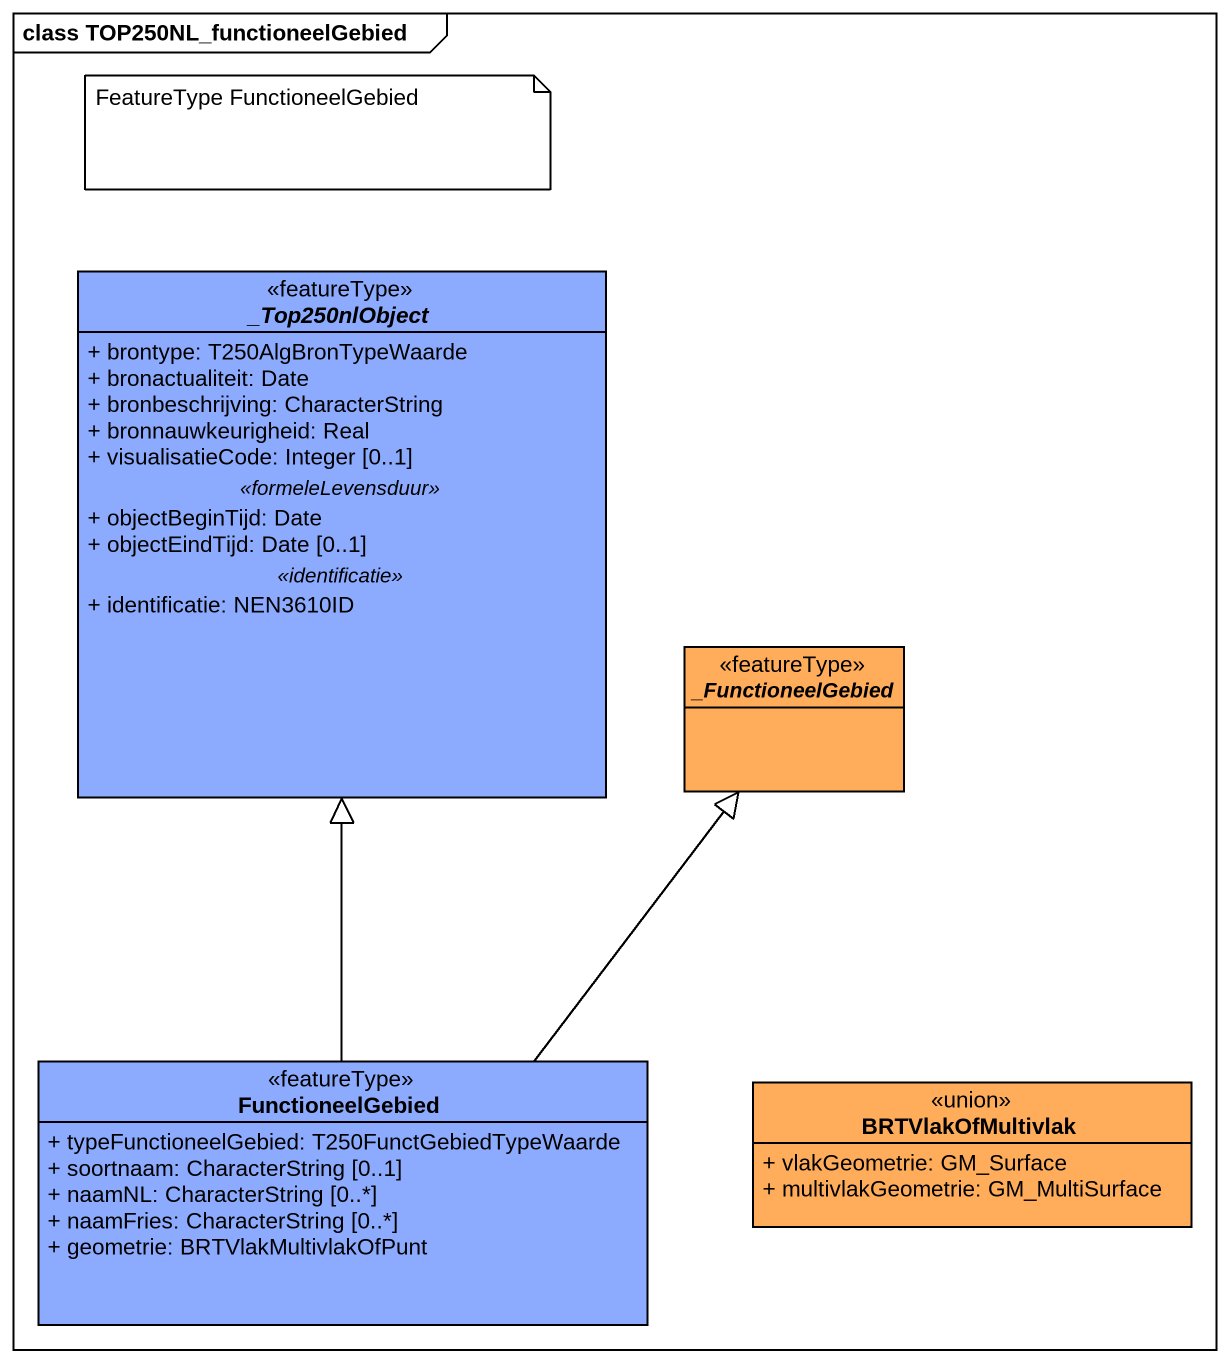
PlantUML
@startuml
mainframe class TOP250NL_functioneelGebied
hide circle
hide empty members
skinparam classAttributeIconSize 0
abstract class "_Top250nlObject" as Top250nlObject <<featureType>> #8CABFE {
  + brontype: T250AlgBronTypeWaarde
  + bronactualiteit: Date
  + bronbeschrijving: CharacterString
  + bronnauwkeurigheid: Real
  + visualisatieCode: Integer [0..1]
  .. <<formeleLevensduur>> ..
  + objectBeginTijd: Date
  + objectEindTijd: Date [0..1]
  .. <<identificatie>> ..
  + identificatie: NEN3610ID
}
abstract class "_FunctioneelGebied" as FunctioneelGebied <<featureType>> #FFAD5B
class "FunctioneelGebied" as FunctioneelGebied_2 <<featureType>> #8CABFE {
  + typeFunctioneelGebied: T250FunctGebiedTypeWaarde
  + soortnaam: CharacterString [0..1]
  + naamNL: CharacterString [0..*]
  + naamFries: CharacterString [0..*]
  + geometrie: BRTVlakMultivlakOfPunt
}
class BRTVlakOfMultivlak <<union>> #FFAD5B {
  + vlakGeometrie: GM_Surface
  + multivlakGeometrie: GM_MultiSurface
}
FunctioneelGebied_2 -up-|> Top250nlObject
FunctioneelGebied_2 -up-|> FunctioneelGebied
note as N1
  FeatureType FunctioneelGebied
end note
@enduml
